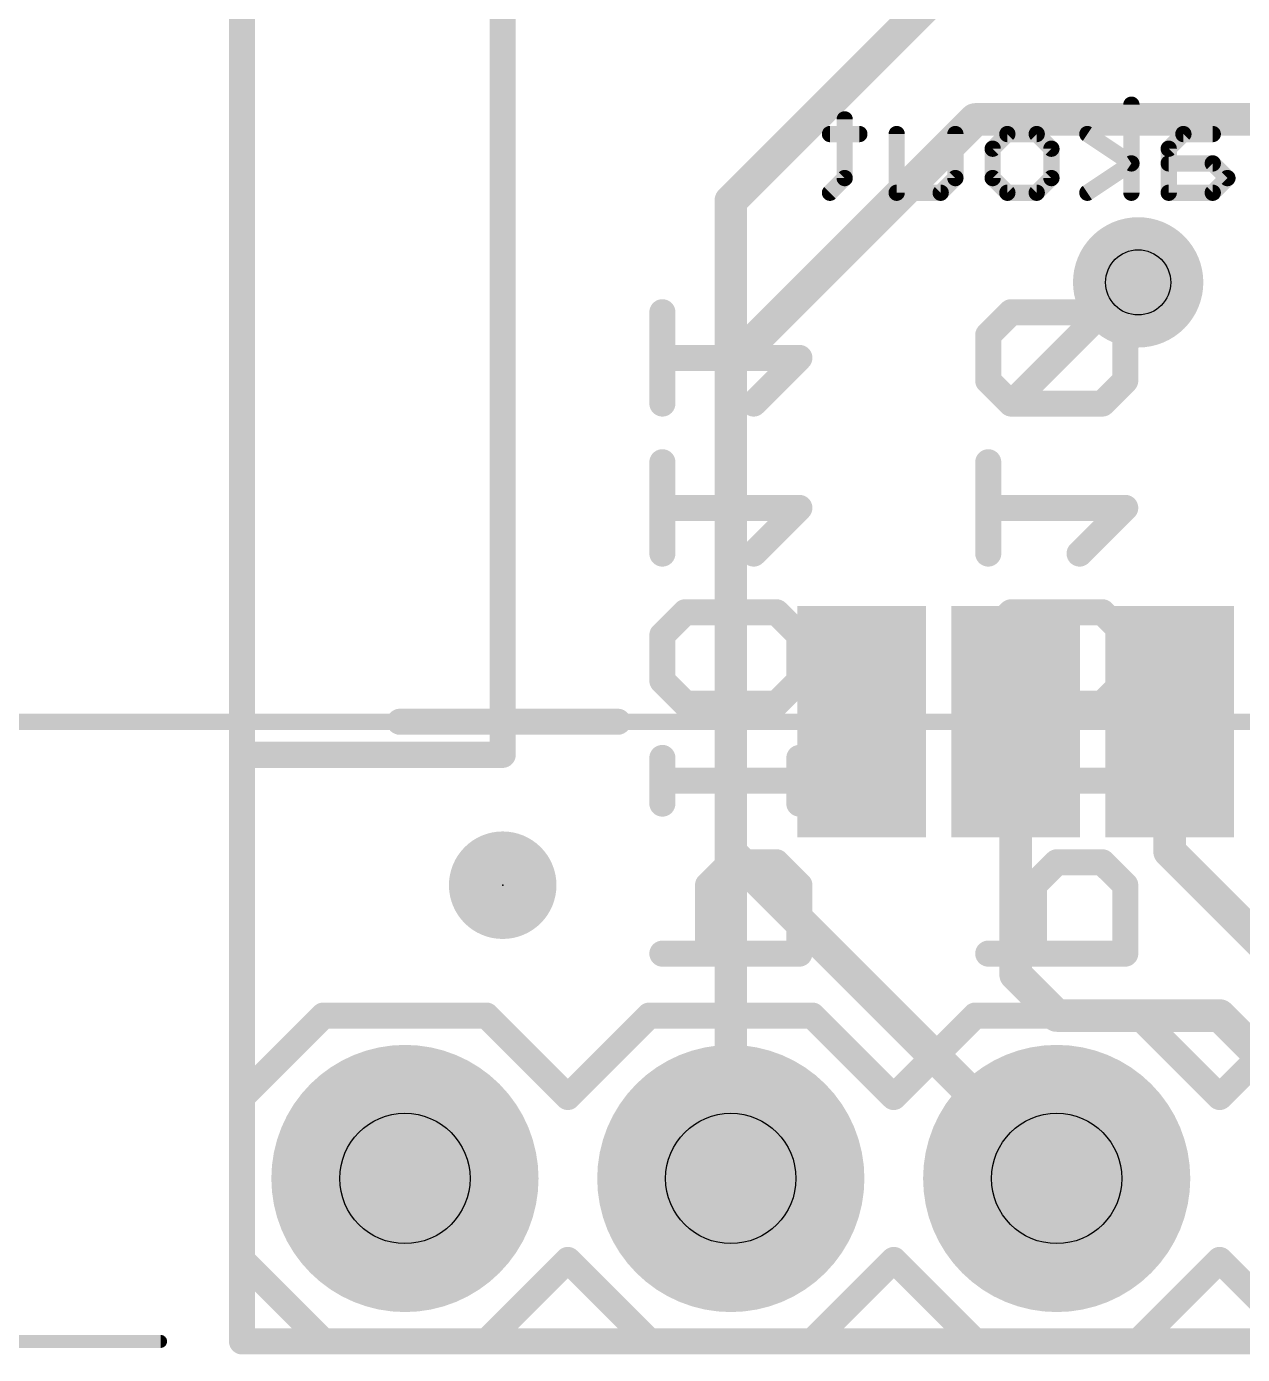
# Model space of a CAD drawing. Extents: x -28 to 79, y -23 to 28.
# Drawn here: x -1.68 to 7.8, y -0.1 to 10.25 of the extents above; entities that cross this region are included whole.
import ezdxf

# ---------------------------------------------------------------- set-up
doc = ezdxf.new("R2010")
doc.units = 0
for name, color, linetype in [('1', 12, 'CONTINUOUS'), ('16', 132, 'CONTINUOUS'), ('17', 110, 'CONTINUOUS'), ('18', 110, 'CONTINUOUS'), ('20', 53, 'CONTINUOUS'), ('21', 53, 'CONTINUOUS'), ('22', 53, 'CONTINUOUS'), ('23', 53, 'CONTINUOUS'), ('29', 253, 'CONTINUOUS'), ('30', 253, 'CONTINUOUS'), ('31', 253, 'CONTINUOUS'), ('44', 253, 'CONTINUOUS'), ('47', 253, 'CONTINUOUS'), ('51', 53, 'CONTINUOUS')]:
    doc.layers.add(name, color=color, linetype=linetype)

# ---------------------------------------------------------------- blocks, each defined once
blk = doc.blocks.new('PIE')
at = {"const_width": 0.5}
blk.add_lwpolyline([(0, -0.25, 1), (0, 0.25, 1), (0, -0.25)], format="xyb", dxfattribs=at)
blk = doc.blocks.new('RECT')
blk.add_solid([(-0.5, -0.5), (0.5, -0.5), (-0.5, 0.5), (0.5, 0.5)])
blk = doc.blocks.new('ROUNDP')
at = {"const_width": 0.5}
blk.add_lwpolyline([(0, -0.25, 1), (0, 0.25, 1), (0, -0.25)], format="xyb", dxfattribs=at)
blk = doc.blocks.new('ROUNDV')
at = {"const_width": 0.5}
blk.add_lwpolyline([(0, -0.25, 1), (0, 0.25, 1), (0, -0.25)], format="xyb", dxfattribs=at)

msp = doc.modelspace()

# ---------------------------------------------------------------- linework, layer by layer
at = {"layer": '1'}
for points, const_width in [([(2.032, 13.208), (2.032, 4.572)], 0.2032), ([(5.715, 10.795), (3.81, 8.89)], 0.254), ([(3.81, 8.89), (3.81, 3.81)], 0.254), ([(6.03, 2.86), (6.03, 4.83)], 0.254), ([(7.23, 4.83), (7.23, 3.819)], 0.254), ([(2.032, 4.572), (0, 4.572)], 0.2032), ([(0, 4.572), (0, 0)], 0.2032), ([(3.81, 3.81), (6.35, 1.27)], 0.254), ([(7.23, 3.819), (8.509, 2.54)], 0.254), ([(6.35, 2.54), (6.03, 2.86)], 0.254), ([(7.62, 2.54), (6.35, 2.54)], 0.254), ([(8.89, 1.27), (7.62, 2.54)], 0.254), ([(0, 0), (25.4, 0)], 0.2032)]:
    msp.add_lwpolyline(points, dxfattribs=dict(at, const_width=const_width))
for points, const_width in [([(3.8735, 8.89, 1), (3.7465, 8.89)], 0.127), ([(3.7651, 8.9349, 1), (3.8549, 8.8451)], 0.127), ([(6.0935, 4.83, 1), (5.9665, 4.83)], 0.127), ([(7.2935, 4.83, 1), (7.1665, 4.83)], 0.127), ([(0, 4.6228, 1), (0, 4.5212)], 0.1016), ([(0.0508, 4.572, 1), (-0.0508, 4.572)], 0.1016), ([(2.032, 4.5212, 1), (2.032, 4.6228)], 0.1016), ([(1.9812, 4.572, 1), (2.0828, 4.572)], 0.1016), ([(3.8549, 3.8549, 1), (3.7651, 3.7651)], 0.127), ([(7.2749, 3.8639, 1), (7.1851, 3.7741)], 0.127), ([(3.7465, 3.81, 1), (3.8735, 3.81)], 0.127), ([(7.1665, 3.819, 1), (7.2935, 3.819)], 0.127), ([(6.0749, 2.9049, 1), (5.9851, 2.8151)], 0.127), ([(5.9665, 2.86, 1), (6.0935, 2.86)], 0.127), ([(6.35, 2.6035, 1), (6.35, 2.4765)], 0.127), ([(6.3051, 2.4951, 1), (6.3949, 2.5849)], 0.127), ([(7.6649, 2.5849, 1), (7.5751, 2.4951)], 0.127), ([(7.62, 2.4765, 1), (7.62, 2.6035)], 0.127), ([(6.3051, 1.2251, 1), (6.3949, 1.3149)], 0.127), ([(0, 0.0508, 1), (0, -0.0508)], 0.1016), ([(-0.0508, 0, 1), (0.0508, 0)], 0.1016)]:
    msp.add_lwpolyline(points, format="xyb", dxfattribs=dict(at, const_width=const_width))
at = {"layer": '16'}
for points, const_width in [([(2.032, 13.208), (2.032, 4.572)], 0.2032), ([(5.715, 9.525), (3.81, 7.62)], 0.254), ([(8.89, 9.525), (5.715, 9.525)], 0.254), ([(3.81, 7.62), (3.81, 1.27)], 0.254), ([(2.032, 4.572), (0, 4.572)], 0.2032), ([(0, 4.572), (0, 0)], 0.2032), ([(0, 0), (25.4, 0)], 0.2032)]:
    msp.add_lwpolyline(points, dxfattribs=dict(at, const_width=const_width))
for points, const_width in [([(5.715, 9.5885, 1), (5.715, 9.4615)], 0.127), ([(5.7599, 9.4801, 1), (5.6701, 9.5699)], 0.127), ([(3.8735, 7.62, 1), (3.7465, 7.62)], 0.127), ([(3.7651, 7.6649, 1), (3.8549, 7.5751)], 0.127), ([(0, 4.6228, 1), (0, 4.5212)], 0.1016), ([(0.0508, 4.572, 1), (-0.0508, 4.572)], 0.1016), ([(2.032, 4.5212, 1), (2.032, 4.6228)], 0.1016), ([(1.9812, 4.572, 1), (2.0828, 4.572)], 0.1016), ([(3.7465, 1.27, 1), (3.8735, 1.27)], 0.127), ([(0, 0.0508, 1), (0, -0.0508)], 0.1016), ([(-0.0508, 0, 1), (0.0508, 0)], 0.1016)]:
    msp.add_lwpolyline(points, format="xyb", dxfattribs=dict(at, const_width=const_width))
at = {"layer": '20', "const_width": 0.2032}
for points in [[(0, 22.86), (0, 0)], [(0, 0), (25.4, 0)]]:
    msp.add_lwpolyline(points, dxfattribs=at)
at = {"layer": '20', "const_width": 0.1016}
for points in [[(0, 0.0508, 1), (0, -0.0508)], [(-0.0508, 0, 1), (0.0508, 0)]]:
    msp.add_lwpolyline(points, format="xyb", dxfattribs=at)
at = {"layer": '21', "const_width": 0.2032}
for points in [[(2.93, 4.83), (1.23, 4.83)], [(0, 1.905), (0.635, 2.54)], [(0.635, 2.54), (1.905, 2.54)], [(2.54, 1.905), (1.905, 2.54)], [(2.54, 1.905), (3.175, 2.54)], [(3.175, 2.54), (4.445, 2.54)], [(5.08, 1.905), (4.445, 2.54)], [(5.08, 1.905), (5.715, 2.54)], [(5.715, 2.54), (6.985, 2.54)], [(7.62, 1.905), (6.985, 2.54)], [(7.62, 1.905), (8.255, 2.54)], [(0, 0.635), (0, 1.905)], [(0.635, 0), (0, 0.635)], [(1.905, 0), (2.54, 0.635)], [(3.175, 0), (2.54, 0.635)], [(4.445, 0), (5.08, 0.635)], [(5.715, 0), (5.08, 0.635)], [(6.985, 0), (7.62, 0.635)], [(8.255, 0), (7.62, 0.635)], [(1.905, 0), (0.635, 0)], [(4.445, 0), (3.175, 0)], [(6.985, 0), (5.715, 0)]]:
    msp.add_lwpolyline(points, dxfattribs=at)
at = {"layer": '21', "const_width": 0.1016}
for points in [[(1.23, 4.8808, 1), (1.23, 4.7792)], [(2.93, 4.7792, 1), (2.93, 4.8808)], [(0.635, 2.5908, 1), (0.635, 2.4892)], [(0.6709, 2.5041, 1), (0.5991, 2.5759)], [(1.9409, 2.5759, 1), (1.8691, 2.5041)], [(1.905, 2.4892, 1), (1.905, 2.5908)], [(3.175, 2.5908, 1), (3.175, 2.4892)], [(3.2109, 2.5041, 1), (3.1391, 2.5759)], [(4.4809, 2.5759, 1), (4.4091, 2.5041)], [(4.445, 2.4892, 1), (4.445, 2.5908)], [(5.715, 2.5908, 1), (5.715, 2.4892)], [(5.7509, 2.5041, 1), (5.6791, 2.5759)], [(7.0209, 2.5759, 1), (6.9491, 2.5041)], [(6.985, 2.4892, 1), (6.985, 2.5908)], [(0.0508, 1.905, 1), (-0.0508, 1.905)], [(-0.0359, 1.9409, 1), (0.0359, 1.8691)], [(2.5041, 1.9409, 1), (2.5759, 1.8691)], [(2.5041, 1.8691, 1), (2.5759, 1.9409)], [(5.0441, 1.9409, 1), (5.1159, 1.8691)], [(5.0441, 1.8691, 1), (5.1159, 1.9409)], [(7.5841, 1.9409, 1), (7.6559, 1.8691)], [(7.5841, 1.8691, 1), (7.6559, 1.9409)], [(0.0359, 0.6709, 1), (-0.0359, 0.5991)], [(2.5759, 0.6709, 1), (2.5041, 0.5991)], [(2.5759, 0.5991, 1), (2.5041, 0.6709)], [(5.1159, 0.6709, 1), (5.0441, 0.5991)], [(5.1159, 0.5991, 1), (5.0441, 0.6709)], [(7.6559, 0.6709, 1), (7.5841, 0.5991)], [(7.6559, 0.5991, 1), (7.5841, 0.6709)], [(-0.0508, 0.635, 1), (0.0508, 0.635)], [(0.635, 0.0508, 1), (0.635, -0.0508)], [(0.5991, -0.0359, 1), (0.6709, 0.0359)], [(1.8691, 0.0359, 1), (1.9409, -0.0359)], [(1.905, -0.0508, 1), (1.905, 0.0508)], [(3.175, 0.0508, 1), (3.175, -0.0508)], [(3.1391, -0.0359, 1), (3.2109, 0.0359)], [(4.4091, 0.0359, 1), (4.4809, -0.0359)], [(4.445, -0.0508, 1), (4.445, 0.0508)], [(5.715, 0.0508, 1), (5.715, -0.0508)], [(5.6791, -0.0359, 1), (5.7509, 0.0359)], [(6.9491, 0.0359, 1), (7.0209, -0.0359)], [(6.985, -0.0508, 1), (6.985, 0.0508)]]:
    msp.add_lwpolyline(points, format="xyb", dxfattribs=at)
at = {"layer": '22'}
for points, const_width in [([(6.9641, 9.6399, 1), (6.9006, 9.6399)], 0.0635), ([(4.7292, 9.5255, 1), (4.6657, 9.5255)], 0.0635), ([(4.5831, 9.4428, 1), (4.5831, 9.3793)], 0.0635), ([(4.8119, 9.3793, 1), (4.8119, 9.4428)], 0.0635), ([(5.1345, 9.4111, 1), (5.071, 9.4111)], 0.0635), ([(5.5921, 9.4111, 1), (5.5286, 9.4111)], 0.0635), ([(5.9655, 9.4428, 1), (5.9655, 9.3793)], 0.0635), ([(5.988, 9.3886, 1), (5.9431, 9.4335)], 0.0635), ([(6.2168, 9.4335, 1), (6.1719, 9.3886)], 0.0635), ([(6.1943, 9.3793, 1), (6.1943, 9.4428)], 0.0635), ([(6.6068, 9.4375, 1), (6.5716, 9.3847)], 0.0635), ([(7.3376, 9.4428, 1), (7.3376, 9.3793)], 0.0635), ([(7.3601, 9.3886, 1), (7.3152, 9.4335)], 0.0635), ([(7.5664, 9.3793, 1), (7.5664, 9.4428)], 0.0635), ([(5.8829, 9.2967, 1), (5.8194, 9.2967)], 0.0635), ([(5.8287, 9.3191, 1), (5.8736, 9.2742)], 0.0635), ([(6.3405, 9.2967, 1), (6.277, 9.2967)], 0.0635), ([(6.2863, 9.2742, 1), (6.3312, 9.3191)], 0.0635), ([(7.255, 9.2967, 1), (7.1915, 9.2967)], 0.0635), ([(7.2008, 9.3191, 1), (7.2457, 9.2742)], 0.0635), ([(6.95, 9.1559, 1), (6.9148, 9.2087)], 0.0635), ([(6.9148, 9.1559, 1), (6.95, 9.2087)], 0.0635), ([(7.2232, 9.214, 1), (7.2232, 9.1505)], 0.0635), ([(7.5889, 9.2047, 1), (7.544, 9.1598)], 0.0635), ([(7.5664, 9.1505, 1), (7.5664, 9.214)], 0.0635), ([(4.7199, 9.0454, 1), (4.675, 9.0903)], 0.0635), ([(5.5828, 9.0454, 1), (5.5379, 9.0903)], 0.0635), ([(5.8736, 9.0903, 1), (5.8287, 9.0454)], 0.0635), ([(6.3312, 9.0454, 1), (6.2863, 9.0903)], 0.0635), ([(7.7033, 9.0454, 1), (7.6584, 9.0903)], 0.0635), ([(7.6584, 9.0454, 1), (7.7033, 9.0903)], 0.0635), ([(4.5606, 8.976, 1), (4.6055, 8.931)], 0.0635), ([(4.6657, 9.0679, 1), (4.7292, 9.0679)], 0.0635), ([(5.1027, 8.9853, 1), (5.1027, 8.9217)], 0.0635), ([(5.4235, 8.976, 1), (5.4684, 8.931)], 0.0635), ([(5.4459, 8.9217, 1), (5.4459, 8.9853)], 0.0635), ([(5.5286, 9.0679, 1), (5.5921, 9.0679)], 0.0635), ([(5.8194, 9.0679, 1), (5.8829, 9.0679)], 0.0635), ([(5.9655, 8.9853, 1), (5.9655, 8.9217)], 0.0635), ([(5.9431, 8.931, 1), (5.988, 8.976)], 0.0635), ([(6.1719, 8.976, 1), (6.2168, 8.931)], 0.0635), ([(6.1943, 8.9217, 1), (6.1943, 8.9853)], 0.0635), ([(6.277, 9.0679, 1), (6.3405, 9.0679)], 0.0635), ([(6.5716, 8.9799, 1), (6.6068, 8.9271)], 0.0635), ([(7.2232, 8.9853, 1), (7.2232, 8.9217)], 0.0635), ([(7.544, 8.976, 1), (7.5889, 8.931)], 0.0635), ([(7.5664, 8.9217, 1), (7.5664, 8.9853)], 0.0635), ([(5.071, 8.9535, 1), (5.1345, 8.9535)], 0.0635), ([(6.9006, 8.9535, 1), (6.9641, 8.9535)], 0.0635), ([(7.1915, 8.9535, 1), (7.255, 8.9535)], 0.0635), ([(3.3274, 8.0222, 1), (3.2258, 8.0222)], 0.1016), ([(5.9946, 8.073, 1), (5.9946, 7.9714)], 0.1016), ([(6.0305, 7.9863, 1), (5.9586, 8.0581)], 0.1016), ([(6.7423, 8.0581, 1), (6.6704, 7.9863)], 0.1016), ([(6.7423, 7.9863, 1), (6.6704, 8.0581)], 0.1016), ([(6.7064, 7.9714, 1), (6.7064, 8.073)], 0.1016), ([(5.8674, 7.8442, 1), (5.7658, 7.8442)], 0.1016), ([(5.7807, 7.8802, 1), (5.8525, 7.8083)], 0.1016), ([(6.9351, 7.8442, 1), (6.8335, 7.8442)], 0.1016), ([(6.8484, 7.8083, 1), (6.9202, 7.8802)], 0.1016), ([(3.2766, 7.7171, 1), (3.2766, 7.6155)], 0.1016), ([(4.3802, 7.6304, 1), (4.3084, 7.7022)], 0.1016), ([(4.3443, 7.6155, 1), (4.3443, 7.7171)], 0.1016), ([(5.8525, 7.5243, 1), (5.7807, 7.4524)], 0.1016), ([(6.9202, 7.4524, 1), (6.8484, 7.5243)], 0.1016), ([(5.7658, 7.4883, 1), (5.8674, 7.4883)], 0.1016), ([(6.8335, 7.4883, 1), (6.9351, 7.4883)], 0.1016), ([(3.2258, 7.3104, 1), (3.3274, 7.3104)], 0.1016), ([(3.9525, 7.3463, 1), (4.0243, 7.2745)], 0.1016), ([(5.9586, 7.3463, 1), (6.0305, 7.2745)], 0.1016), ([(5.9946, 7.3612, 1), (5.9946, 7.2596)], 0.1016), ([(5.9586, 7.2745, 1), (6.0305, 7.3463)], 0.1016), ([(6.6704, 7.3463, 1), (6.7423, 7.2745)], 0.1016), ([(6.7064, 7.2596, 1), (6.7064, 7.3612)], 0.1016), ([(3.3274, 6.8528, 1), (3.2258, 6.8528)], 0.1016), ([(5.8674, 6.8528, 1), (5.7658, 6.8528)], 0.1016), ([(3.2766, 6.5477, 1), (3.2766, 6.4461)], 0.1016), ([(4.3802, 6.461, 1), (4.3084, 6.5328)], 0.1016), ([(4.3443, 6.4461, 1), (4.3443, 6.5477)], 0.1016), ([(5.8166, 6.5477, 1), (5.8166, 6.4461)], 0.1016), ([(6.9202, 6.461, 1), (6.8484, 6.5328)], 0.1016), ([(6.8843, 6.4461, 1), (6.8843, 6.5477)], 0.1016), ([(3.9525, 6.1769, 1), (4.0243, 6.1051)], 0.1016), ([(6.4925, 6.1769, 1), (6.5643, 6.1051)], 0.1016), ([(3.2258, 6.141, 1), (3.3274, 6.141)], 0.1016), ([(5.7658, 6.141, 1), (5.8674, 6.141)], 0.1016), ([(3.4546, 5.7342, 1), (3.4546, 5.6326)], 0.1016), ([(3.4905, 5.6475, 1), (3.4186, 5.7193)], 0.1016), ([(4.2023, 5.7193, 1), (4.1304, 5.6475)], 0.1016), ([(4.1664, 5.6326, 1), (4.1664, 5.7342)], 0.1016), ([(5.9946, 5.7342, 1), (5.9946, 5.6326)], 0.1016), ([(6.0305, 5.6475, 1), (5.9586, 5.7193)], 0.1016), ([(6.7423, 5.7193, 1), (6.6704, 5.6475)], 0.1016), ([(6.7064, 5.6326, 1), (6.7064, 5.7342)], 0.1016), ([(3.3274, 5.5055, 1), (3.2258, 5.5055)], 0.1016), ([(3.2407, 5.5414, 1), (3.3125, 5.4695)], 0.1016), ([(4.3951, 5.5055, 1), (4.2935, 5.5055)], 0.1016), ([(4.3084, 5.4695, 1), (4.3802, 5.5414)], 0.1016), ([(5.8674, 5.5055, 1), (5.7658, 5.5055)], 0.1016), ([(5.7807, 5.5414, 1), (5.8525, 5.4695)], 0.1016), ([(6.9351, 5.5055, 1), (6.8335, 5.5055)], 0.1016), ([(6.8484, 5.4695, 1), (6.9202, 5.5414)], 0.1016), ([(3.3125, 5.1855, 1), (3.2407, 5.1136)], 0.1016), ([(3.2258, 5.1495, 1), (3.3274, 5.1495)], 0.1016), ([(4.2935, 5.1495, 1), (4.3951, 5.1495)], 0.1016), ([(4.3802, 5.1136, 1), (4.3084, 5.1855)], 0.1016), ([(5.8525, 5.1855, 1), (5.7807, 5.1136)], 0.1016), ([(5.7658, 5.1495, 1), (5.8674, 5.1495)], 0.1016), ([(6.8335, 5.1495, 1), (6.9351, 5.1495)], 0.1016), ([(6.9202, 5.1136, 1), (6.8484, 5.1855)], 0.1016), ([(3.4546, 5.0224, 1), (3.4546, 4.9208)], 0.1016), ([(4.1664, 4.9208, 1), (4.1664, 5.0224)], 0.1016), ([(5.9946, 5.0224, 1), (5.9946, 4.9208)], 0.1016), ([(6.7064, 4.9208, 1), (6.7064, 5.0224)], 0.1016), ([(3.4186, 4.9357, 1), (3.4905, 5.0075)], 0.1016), ([(4.1304, 5.0075, 1), (4.2023, 4.9357)], 0.1016), ([(5.9586, 4.9357, 1), (6.0305, 5.0075)], 0.1016), ([(6.6704, 5.0075, 1), (6.7423, 4.9357)], 0.1016), ([(3.3274, 4.5479, 1), (3.2258, 4.5479)], 0.1016), ([(4.3951, 4.5479, 1), (4.2935, 4.5479)], 0.1016), ([(5.8674, 4.5479, 1), (5.7658, 4.5479)], 0.1016), ([(6.9351, 4.5479, 1), (6.8335, 4.5479)], 0.1016), ([(3.2766, 4.4207, 1), (3.2766, 4.3191)], 0.1016), ([(4.3443, 4.3191, 1), (4.3443, 4.4207)], 0.1016), ([(5.8166, 4.4207, 1), (5.8166, 4.3191)], 0.1016), ([(6.8843, 4.3191, 1), (6.8843, 4.4207)], 0.1016), ([(3.2258, 4.192, 1), (3.3274, 4.192)], 0.1016), ([(4.2935, 4.192, 1), (4.3951, 4.192)], 0.1016), ([(5.7658, 4.192, 1), (5.8674, 4.192)], 0.1016), ([(6.8335, 4.192, 1), (6.9351, 4.192)], 0.1016), ([(3.8105, 3.7852, 1), (3.8105, 3.6836)], 0.1016), ([(3.8464, 3.6985, 1), (3.7745, 3.7703)], 0.1016), ([(4.2023, 3.7703, 1), (4.1304, 3.6985)], 0.1016), ([(4.1664, 3.6836, 1), (4.1664, 3.7852)], 0.1016), ([(6.3505, 3.7852, 1), (6.3505, 3.6836)], 0.1016), ([(6.3864, 3.6985, 1), (6.3145, 3.7703)], 0.1016), ([(6.7423, 3.7703, 1), (6.6704, 3.6985)], 0.1016), ([(6.7064, 3.6836, 1), (6.7064, 3.7852)], 0.1016), ([(3.6833, 3.5565, 1), (3.5817, 3.5565)], 0.1016), ([(3.5966, 3.5924, 1), (3.6684, 3.5205)], 0.1016), ([(4.3951, 3.5565, 1), (4.2935, 3.5565)], 0.1016), ([(4.3084, 3.5205, 1), (4.3802, 3.5924)], 0.1016), ([(6.2233, 3.5565, 1), (6.1217, 3.5565)], 0.1016), ([(6.1366, 3.5924, 1), (6.2084, 3.5205)], 0.1016), ([(6.9351, 3.5565, 1), (6.8335, 3.5565)], 0.1016), ([(6.8484, 3.5205, 1), (6.9202, 3.5924)], 0.1016), ([(3.2766, 3.0734, 1), (3.2766, 2.9718)], 0.1016), ([(4.3443, 2.9718, 1), (4.3443, 3.0734)], 0.1016), ([(5.8166, 3.0734, 1), (5.8166, 2.9718)], 0.1016), ([(6.8843, 2.9718, 1), (6.8843, 3.0734)], 0.1016), ([(3.5817, 3.0226, 1), (3.6833, 3.0226)], 0.1016), ([(4.2935, 3.0226, 1), (4.3951, 3.0226)], 0.1016), ([(6.1217, 3.0226, 1), (6.2233, 3.0226)], 0.1016), ([(6.8335, 3.0226, 1), (6.9351, 3.0226)], 0.1016)]:
    msp.add_lwpolyline(points, format="xyb", dxfattribs=dict(at, const_width=const_width))
for points, const_width in [([(6.9324, 8.9535), (6.9324, 9.6399)], 0.127), ([(4.6975, 9.5255), (4.6975, 9.0679)], 0.127), ([(4.8119, 9.4111), (4.5831, 9.4111)], 0.127), ([(5.1027, 8.9535), (5.1027, 9.4111)], 0.127), ([(5.5603, 9.4111), (5.5603, 9.0679)], 0.127), ([(5.8511, 9.2967), (5.9655, 9.4111)], 0.127), ([(5.9655, 9.4111), (6.1943, 9.4111)], 0.127), ([(6.1943, 9.4111), (6.3087, 9.2967)], 0.127), ([(6.9324, 9.1823), (6.5892, 9.4111)], 0.127), ([(7.3376, 9.4111), (7.2232, 9.2967)], 0.127), ([(7.5664, 9.4111), (7.3376, 9.4111)], 0.127), ([(5.8511, 9.0679), (5.8511, 9.2967)], 0.127), ([(6.3087, 9.2967), (6.3087, 9.0679)], 0.127), ([(7.2232, 9.2967), (7.2232, 8.9535)], 0.127), ([(6.5892, 8.9535), (6.9324, 9.1823)], 0.127), ([(7.5664, 9.1823), (7.2232, 9.1823)], 0.127), ([(7.6808, 9.0679), (7.5664, 9.1823)], 0.127), ([(4.6975, 9.0679), (4.5831, 8.9535)], 0.127), ([(5.5603, 9.0679), (5.4459, 8.9535)], 0.127), ([(5.9655, 8.9535), (5.8511, 9.0679)], 0.127), ([(6.3087, 9.0679), (6.1943, 8.9535)], 0.127), ([(7.5664, 8.9535), (7.6808, 9.0679)], 0.127), ([(5.4459, 8.9535), (5.1027, 8.9535)], 0.127), ([(6.1943, 8.9535), (5.9655, 8.9535)], 0.127), ([(7.2232, 8.9535), (7.5664, 8.9535)], 0.127), ([(3.2766, 7.3104), (3.2766, 8.0222)], 0.2032), ([(5.9946, 8.0222), (5.8166, 7.8442)], 0.2032), ([(6.7064, 8.0222), (5.9946, 8.0222)], 0.2032), ([(5.9946, 7.3104), (6.7064, 8.0222)], 0.2032), ([(6.8843, 7.8442), (6.7064, 8.0222)], 0.2032), ([(5.8166, 7.8442), (5.8166, 7.4883)], 0.2032), ([(6.8843, 7.4883), (6.8843, 7.8442)], 0.2032), ([(4.3443, 7.6663), (3.2766, 7.6663)], 0.2032), ([(3.9884, 7.3104), (4.3443, 7.6663)], 0.2032), ([(5.8166, 7.4883), (5.9946, 7.3104)], 0.2032), ([(6.7064, 7.3104), (6.8843, 7.4883)], 0.2032), ([(5.9946, 7.3104), (6.7064, 7.3104)], 0.2032), ([(3.2766, 6.141), (3.2766, 6.8528)], 0.2032), ([(5.8166, 6.141), (5.8166, 6.8528)], 0.2032), ([(4.3443, 6.4969), (3.2766, 6.4969)], 0.2032), ([(3.9884, 6.141), (4.3443, 6.4969)], 0.2032), ([(6.8843, 6.4969), (5.8166, 6.4969)], 0.2032), ([(6.5284, 6.141), (6.8843, 6.4969)], 0.2032), ([(3.2766, 5.5055), (3.4546, 5.6834)], 0.2032), ([(3.4546, 5.6834), (4.1664, 5.6834)], 0.2032), ([(4.1664, 5.6834), (4.3443, 5.5055)], 0.2032), ([(5.8166, 5.5055), (5.9946, 5.6834)], 0.2032), ([(5.9946, 5.6834), (6.7064, 5.6834)], 0.2032), ([(6.7064, 5.6834), (6.8843, 5.5055)], 0.2032), ([(3.2766, 5.1495), (3.2766, 5.5055)], 0.2032), ([(4.3443, 5.5055), (4.3443, 5.1495)], 0.2032), ([(5.8166, 5.1495), (5.8166, 5.5055)], 0.2032), ([(6.8843, 5.5055), (6.8843, 5.1495)], 0.2032), ([(3.4546, 4.9716), (3.2766, 5.1495)], 0.2032), ([(4.3443, 5.1495), (4.1664, 4.9716)], 0.2032), ([(5.9946, 4.9716), (5.8166, 5.1495)], 0.2032), ([(6.8843, 5.1495), (6.7064, 4.9716)], 0.2032), ([(4.1664, 4.9716), (3.4546, 4.9716)], 0.2032), ([(6.7064, 4.9716), (5.9946, 4.9716)], 0.2032), ([(3.2766, 4.192), (3.2766, 4.5479)], 0.2032), ([(4.3443, 4.192), (4.3443, 4.5479)], 0.2032), ([(5.8166, 4.192), (5.8166, 4.5479)], 0.2032), ([(6.8843, 4.192), (6.8843, 4.5479)], 0.2032), ([(3.2766, 4.3699), (4.3443, 4.3699)], 0.2032), ([(5.8166, 4.3699), (6.8843, 4.3699)], 0.2032), ([(3.8105, 3.7344), (3.6325, 3.5565)], 0.2032), ([(4.1664, 3.7344), (3.8105, 3.7344)], 0.2032), ([(4.3443, 3.5565), (4.1664, 3.7344)], 0.2032), ([(6.3505, 3.7344), (6.1725, 3.5565)], 0.2032), ([(6.7064, 3.7344), (6.3505, 3.7344)], 0.2032), ([(6.8843, 3.5565), (6.7064, 3.7344)], 0.2032), ([(3.6325, 3.5565), (3.6325, 3.0226)], 0.2032), ([(4.3443, 3.0226), (4.3443, 3.5565)], 0.2032), ([(6.1725, 3.5565), (6.1725, 3.0226)], 0.2032), ([(6.8843, 3.0226), (6.8843, 3.5565)], 0.2032), ([(3.2766, 3.0226), (4.3443, 3.0226)], 0.2032), ([(5.8166, 3.0226), (6.8843, 3.0226)], 0.2032)]:
    msp.add_lwpolyline(points, dxfattribs=dict(at, const_width=const_width))
at = {"layer": '23'}
msp.add_point((2.032, 3.556), dxfattribs=at)
at = {"layer": '44'}
for centre, radius in [((6.985, 8.255), 0.254), ((1.27, 1.27), 0.508), ((3.81, 1.27), 0.508), ((6.35, 1.27), 0.508)]:
    msp.add_circle(centre, radius, dxfattribs=at)
at = {"layer": '47', "const_width": 0.1016}
msp.add_lwpolyline([(-0.635, 0), (-11.4935, 0)], dxfattribs=at)
at = {"layer": '47', "const_width": 0.0508}
msp.add_lwpolyline([(-0.635, -0.0254, 1), (-0.635, 0.0254)], format="xyb", dxfattribs=at)
at = {"layer": '51', "const_width": 0.127}
msp.add_lwpolyline([(-4.97, 4.83), (20.83, 4.83)], dxfattribs=at)

# ---------------------------------------------------------------- block references
at = {"layer": '1', "xscale": 0.8, "yscale": 1.6, "rotation": 180}
for p in [(4.83, 4.83), (6.03, 4.83), (7.23, 4.83)]:
    msp.add_blockref('RECT', p, dxfattribs=at)
at = {"layer": '1', "xscale": 0.635, "yscale": 0.635}
msp.add_blockref('PIE', (2.032, 3.556), dxfattribs=at)
at = {"layer": '17', "xscale": 1.8796, "yscale": 1.8796, "rotation": 270}
for p in [(1.27, 1.27), (1.27, 1.27), (3.81, 1.27), (3.81, 1.27), (6.35, 1.27), (6.35, 1.27)]:
    msp.add_blockref('ROUNDP', p, dxfattribs=at)
at = {"layer": '18', "xscale": 1.016, "yscale": 1.016}
msp.add_blockref('ROUNDV', (6.985, 8.255), dxfattribs=at)
msp.add_blockref('ROUNDV', (6.985, 8.255), dxfattribs=at)
at = {"layer": '29'}
for name, p, xscale, yscale, rotation in [('RECT', (4.83, 4.83), 1.0032, 1.8032, 180), ('RECT', (6.03, 4.83), 1.0032, 1.8032, 180), ('RECT', (7.23, 4.83), 1.0032, 1.8032, 180), ('ROUNDP', (1.27, 1.27), 2.0828, 2.0828, 270), ('ROUNDP', (3.81, 1.27), 2.0828, 2.0828, 270), ('ROUNDP', (6.35, 1.27), 2.0828, 2.0828, 270)]:
    msp.add_blockref(name, p, dxfattribs=dict(at, xscale=xscale, yscale=yscale, rotation=rotation))
at = {"layer": '29', "xscale": 0.8382, "yscale": 0.8382}
msp.add_blockref('PIE', (2.032, 3.556), dxfattribs=at)
at = {"layer": '30', "xscale": 2.0828, "yscale": 2.0828, "rotation": 270}
for p in [(1.27, 1.27), (3.81, 1.27), (6.35, 1.27)]:
    msp.add_blockref('ROUNDP', p, dxfattribs=at)
at = {"layer": '31', "xscale": 0.8, "yscale": 1.6, "rotation": 180}
for p in [(4.83, 4.83), (6.03, 4.83), (7.23, 4.83)]:
    msp.add_blockref('RECT', p, dxfattribs=at)
at = {"layer": '51', "xscale": 0.508, "yscale": 0.508, "rotation": 180}
for p in [(1.27, 1.27), (3.81, 1.27), (6.35, 1.27)]:
    msp.add_blockref('RECT', p, dxfattribs=at)

doc.saveas('drawing.dxf')
